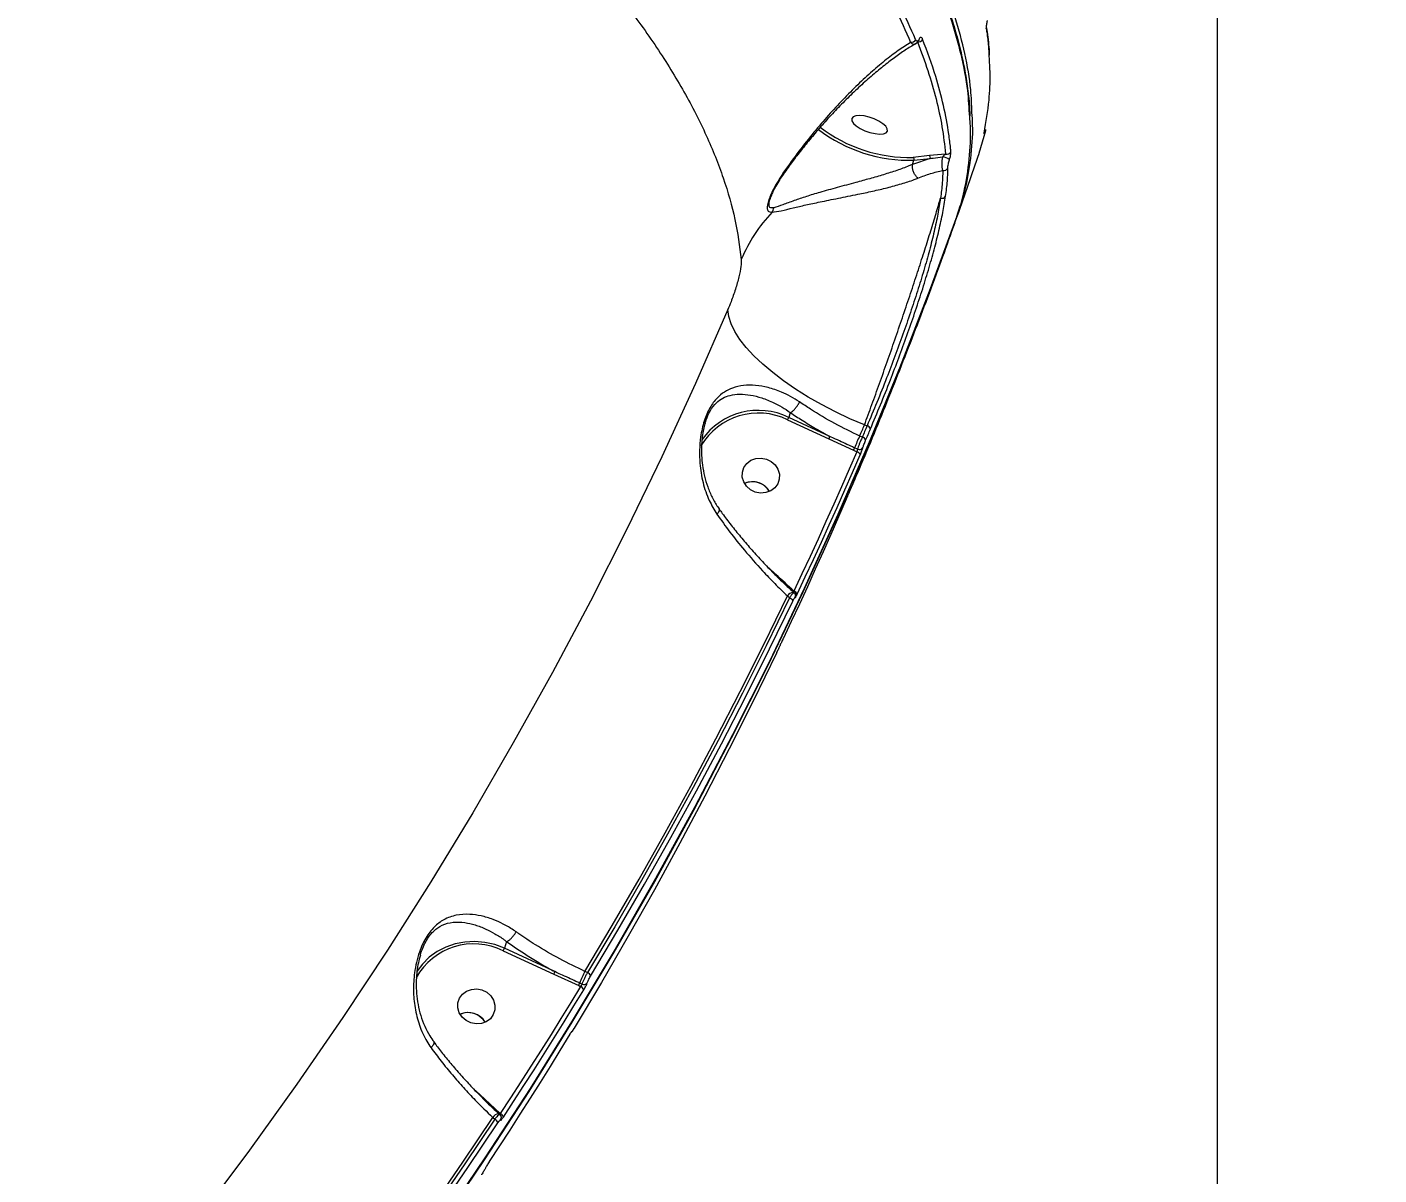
# Model space of a CAD drawing. Header units: millimetres. Extents: x -4335 to 4318, y -3792 to 3101.
# Drawn here: x 2427.1 to 2750.4, y -78.5 to 196.3 of the extents above; entities that cross this region are included whole.
import ezdxf

# ---------------------------------------------------------------- set-up
doc = ezdxf.new("R2010")
doc.units = ezdxf.units.MM
for name, color, linetype in [('DIKOM_ЗОНА', 80, 'Continuous'), ('DIKOM_ОБЪЕКТ', 7, 'Continuous'), ('DIKOM_РАЗМЕР_ОБЪЕКТА', 7, 'Continuous')]:
    doc.layers.add(name, color=color, linetype=linetype)
doc.styles.add('style1', font='arial.ttf', dxfattribs={"width": 0.8})
doc.dimstyles.new('1-50', dxfattribs={"dimtxt": 300, "dimasz": 200, "dimexe": 100, "dimexo": 0, "dimgap": 100, "dimtad": 1, "dimtxsty": 'style1', "dimcen": 200, "dimclrd": 7, "dimclre": 7, "dimclrt": 7, "dimadec": 1, "dimazin": 2, "dimtfac": 1, "dimtmove": 0, "dimatfit": 2, "dimfxl": 0, "dimlwd": 25, "dimlwe": 18, "dimarcsym": 0})

# ---------------------------------------------------------------- blocks, each defined once
blk = doc.blocks.new('*D2')
at = {"layer": 'Defpoints', "color": 0, "transparency": 16777216}
for p in [(2711.72, 601.17), (-2007.01, 181.47), (-2007.01, -2298.93)]:
    blk.add_point(p, dxfattribs=at)
at = {"layer": 'DIKOM_РАЗМЕР_ОБЪЕКТА', "color": 7, "lineweight": 18, "transparency": 16777216}
for p, q in [((2711.72, 601.17), (2711.72, -2398.93)), ((-2007.01, 181.47), (-2007.01, -2398.93))]:
    blk.add_line(p, q, dxfattribs=at)
at = {"layer": 'DIKOM_РАЗМЕР_ОБЪЕКТА', "color": 7, "lineweight": 25, "transparency": 16777216}
blk.add_line((2511.72, -2298.93), (-1807.01, -2298.93), dxfattribs=at)
at = {"layer": 'DIKOM_РАЗМЕР_ОБЪЕКТА', "color": 7, "transparency": 16777216}
for points in [[(-1807.01, -2265.6), (-1807.01, -2332.27), (-2007.01, -2298.93)], [(2511.72, -2265.6), (2511.72, -2332.27), (2711.72, -2298.93)]]:
    blk.add_solid(points, dxfattribs=at)
at = {"layer": 'DIKOM_РАЗМЕР_ОБЪЕКТА', "color": 7, "transparency": 16777216, "insert": (-22.56, -2045.76), "char_height": 300, "attachment_point": 5, "style": 'style1'}
blk.add_mtext('4750', dxfattribs=at)

msp = doc.modelspace()

# ---------------------------------------------------------------- linework, layer by layer
at = {"layer": 'DIKOM_ЗОНА', "color": 3, "lineweight": 15}
msp.add_lwpolyline([(1629.814, 3100.338, -0.4205658), (4317.777, 469.92), (4317.777, -16.224, -0.4142136), (1317.777, -3016.224), (-2004.986, -3016.224, -0.4142136), (-3504.986, -1516.224), (-3504.986, 1600.338, -0.4142136), (-2004.986, 3100.338), (1629.814, 3100.338)], format="xyb", dxfattribs=at)
at = {"layer": 'DIKOM_ОБЪЕКТ', "color": 7, "linetype": 'Continuous', "lineweight": 15}
for p, q in [((2656.283, 171.431), (2654.67, 166.028)), ((2642.901, 165.473), (2639.013, 165.057)), ((2646.772, 165.867), (2642.901, 165.473)), ((2638.827, 163.362), (2638.826, 163.359)), ((2643.075, 164.794), (2638.827, 163.362)), ((2638.827, 163.362), (2639.187, 164.378)), ((2639.187, 164.378), (2643.075, 164.794)), ((2649.534, 151.093), (2648.9, 149.38)), ((2609.617, 104.009), (2609.247, 102.839)), ((2608.986, 102.241), (2618.816, 97.689)), ((2619.078, 98.287), (2609.247, 102.839)), ((2627.356, 101.025), (2627.98, 100.807)), ((2618.816, 97.689), (2624.73, 94.993)), ((2626.821, 98.088), (2626.222, 98.365)), ((2624.73, 94.993), (2625.537, 94.619)), ((2625.684, 95.229), (2624.979, 95.555)), ((2605.657, 65.734), (2604.043, 67.213)), ((2608.919, 60.111), (2609.427, 59.645)), ((2610.319, 61.039), (2610.502, 60.871)), ((2541.737, -22.58), (2541.228, -24.192)), ((2521.147, -25.843), (2521.212, -25.605)), ((2540.967, -24.79), (2553.079, -30.399)), ((2553.34, -29.8), (2541.228, -24.192)), ((2553.079, -30.399), (2559.006, -33.1)), ((2561.098, -30.006), (2560.498, -29.728)), ((2559.006, -33.1), (2559.468, -33.315)), ((2559.788, -32.786), (2559.254, -32.538)), ((2535.354, -59.205), (2533.842, -57.819)), ((2540.153, -63.655), (2535.354, -59.205)), ((2538.438, -64.664), (2538.927, -65.113)), ((2539.838, -63.736), (2539.827, -63.728)), ((2539.838, -63.736), (2540.141, -64.014)), ((2540.252, -63.745), (2540.153, -63.655))]:
    msp.add_line(p, q, dxfattribs=at)
at = {"layer": 'DIKOM_ОБЪЕКТ', "color": 7, "linetype": 'Continuous', "lineweight": 15, "flags": 128}
for points in [[(2632.835, 171.372), (2632.809, 171.896), (2632.441, 172.497), (2631.761, 173.128), (2630.824, 173.736), (2629.705, 174.273), (2628.496, 174.695), (2627.294, 174.967), (2626.197, 175.069), (2625.293, 174.991), (2624.656, 174.739), (2624.337, 174.335), (2624.363, 173.811), (2624.731, 173.209), (2625.41, 172.579), (2626.348, 171.97), (2627.466, 171.434), (2628.676, 171.012), (2629.878, 170.739), (2630.975, 170.638), (2631.879, 170.716), (2632.516, 170.967), (2632.835, 171.372)], [(2649.766, 151.827), (2643.08, 133.569), (2636.051, 115.438), (2628.679, 97.438), (2620.969, 79.576), (2612.921, 61.857), (2604.539, 44.286), (2595.825, 26.868), (2586.781, 9.609), (2577.411, -7.486), (2567.716, -24.412), (2557.701, -41.164), (2547.368, -57.737), (2536.72, -74.125), (2525.761, -90.323), (2514.493, -106.328), (2502.921, -122.134), (2491.047, -137.735), (2478.875, -153.128), (2466.41, -168.308), (2453.654, -183.27), (2440.612, -198.01), (2427.287, -212.523), (2413.684, -226.805)], [(2427.055, -213.257), (2440.38, -198.744), (2453.422, -184.004), (2466.178, -169.042), (2478.643, -153.862), (2490.815, -138.469), (2502.689, -122.867), (2514.261, -107.062), (2525.529, -91.057), (2536.488, -74.858), (2547.136, -58.47), (2557.469, -41.898), (2567.485, -25.146), (2577.179, -8.22), (2586.549, 8.875), (2595.593, 26.134), (2604.307, 43.552), (2612.69, 61.123), (2620.737, 78.842), (2628.448, 96.704), (2635.819, 114.704), (2642.848, 132.835), (2649.534, 151.093)], [(2649.534, 151.093), (2649.539, 151.171), (2649.537, 151.183)], [(2649.585, 151.318), (2649.583, 151.305), (2649.542, 151.117)], [(2594.685, 128.622), (2586.979, 110.956), (2578.931, 93.436), (2570.544, 76.068), (2561.82, 58.858), (2552.762, 41.81), (2543.373, 24.931), (2533.656, 8.225), (2523.614, -8.301), (2513.25, -24.644), (2502.567, -40.797), (2491.569, -56.755), (2480.26, -72.514), (2468.643, -88.068), (2456.721, -103.412), (2444.499, -118.542), (2431.981, -133.452), (2419.169, -148.138)], [(2627.356, 101.025), (2623.847, 102.533), (2620.412, 104.161), (2617.083, 105.893), (2613.889, 107.715), (2610.86, 109.61), (2608.024, 111.559), (2605.407, 113.546), (2603.031, 115.553), (2600.92, 117.56), (2599.092, 119.55), (2597.563, 121.505), (2596.349, 123.407), (2595.459, 125.238), (2594.903, 126.981), (2594.685, 128.622)], [(2626.222, 98.365), (2626.365, 98.698), (2626.507, 99.03), (2626.649, 99.362), (2626.79, 99.695), (2626.932, 100.027), (2627.074, 100.36), (2627.215, 100.692), (2627.356, 101.025)], [(2627.98, 100.807), (2627.836, 100.467), (2627.691, 100.127), (2627.546, 99.787), (2627.402, 99.447), (2627.257, 99.107), (2627.112, 98.768), (2626.966, 98.428), (2626.821, 98.088)], [(2627.633, 97.357), (2627.779, 97.697), (2627.924, 98.037), (2628.07, 98.377), (2628.215, 98.717), (2628.36, 99.058), (2628.505, 99.398), (2628.649, 99.738), (2628.794, 100.078)], [(2625.537, 94.619), (2623.717, 90.425), (2621.879, 86.238), (2620.021, 82.059), (2618.145, 77.887), (2616.251, 73.724), (2614.338, 69.569), (2612.406, 65.422), (2610.456, 61.284)], [(2611.255, 60.521), (2613.207, 64.663), (2615.14, 68.813), (2617.054, 72.972), (2618.951, 77.138), (2620.828, 81.313), (2622.687, 85.496), (2624.527, 89.686), (2626.348, 93.884)], [(2605.04, 92.288), (2605.988, 91.454), (2606.66, 90.414), (2607, 89.252), (2606.98, 88.062), (2606.604, 86.941), (2605.899, 85.98), (2604.925, 85.255), (2603.76, 84.827), (2602.498, 84.73), (2601.242, 84.971), (2600.093, 85.531), (2599.144, 86.365), (2598.473, 87.406), (2598.133, 88.568), (2598.152, 89.757), (2598.529, 90.878), (2599.233, 91.84), (2600.207, 92.564), (2601.372, 92.992), (2602.634, 93.09), (2603.891, 92.848), (2605.04, 92.288)], [(2604.666, 85.127), (2604.197, 85.78), (2603.248, 86.614)], [(2622.988, 83.243), (2621.167, 79.045), (2619.327, 74.854), (2617.468, 70.672), (2615.59, 66.497), (2613.694, 62.33), (2611.78, 58.172), (2609.846, 54.021), (2607.895, 49.879)], [(2560.498, -29.728), (2567.038, -18.751), (2573.441, -7.698), (2579.705, 3.428), (2585.829, 14.626), (2591.814, 25.895), (2597.657, 37.233), (2603.359, 48.639), (2608.919, 60.111)], [(2609.427, 59.645), (2603.877, 48.198), (2598.185, 36.816), (2592.351, 25.502), (2586.378, 14.257), (2580.265, 3.082), (2574.014, -8.021), (2567.624, -19.051), (2561.098, -30.006)], [(2561.856, -30.843), (2568.388, -19.879), (2574.783, -8.84), (2581.039, 2.273), (2587.157, 13.457), (2593.136, 24.711), (2598.973, 36.035), (2604.67, 47.426), (2610.225, 58.883)], [(2606.285, 46.407), (2600.731, 34.95), (2595.034, 23.559), (2589.196, 12.235), (2583.218, 0.981), (2577.1, -10.204), (2570.843, -21.316), (2564.449, -32.355), (2557.917, -43.319)], [(2541.228, -24.192), (2538.954, -23.336), (2536.586, -22.797), (2534.175, -22.586), (2531.773, -22.709), (2529.433, -23.161), (2527.205, -23.935), (2525.137, -25.012), (2523.275, -26.369), (2521.659, -27.977), (2520.323, -29.801), (2520.269, -29.889)], [(2537.021, -34.743), (2537.969, -35.577), (2538.641, -36.617), (2538.98, -37.779), (2538.961, -38.969), (2538.584, -40.09), (2537.88, -41.051), (2536.906, -41.776), (2535.741, -42.204), (2534.479, -42.301), (2533.223, -42.06), (2532.073, -41.499), (2531.125, -40.665), (2530.453, -39.625), (2530.113, -38.463), (2530.133, -37.274), (2530.51, -36.153), (2531.214, -35.191), (2532.188, -34.467), (2533.353, -34.039), (2534.615, -33.941), (2535.871, -34.183), (2537.021, -34.743)], [(2559.468, -33.315), (2557.125, -37.152), (2554.765, -40.981), (2552.388, -44.799), (2549.994, -48.608), (2547.583, -52.407), (2545.156, -56.196), (2542.712, -59.976), (2540.252, -63.745)], [(2540.993, -64.612), (2543.455, -60.839), (2545.901, -57.056), (2548.33, -53.264), (2550.743, -49.462), (2553.139, -45.65), (2555.518, -41.828), (2557.88, -37.997), (2560.225, -34.156)], [(2536.647, -41.904), (2536.178, -41.251), (2535.229, -40.417)], [(2556.865, -44.797), (2554.52, -48.638), (2552.157, -52.469), (2549.778, -56.291), (2547.383, -60.103), (2544.97, -63.905), (2542.541, -67.698), (2540.095, -71.48), (2537.632, -75.253)], [(2557.192, -44.298), (2557.287, -44.205), (2557.393, -44.059)], [(2477.565, -147.803), (2485.63, -137.721), (2493.567, -127.547), (2501.374, -117.284), (2509.052, -106.932), (2516.598, -96.492), (2524.011, -85.967), (2531.291, -75.357), (2538.438, -64.664)], [(2538.927, -65.113), (2531.794, -75.784), (2524.528, -86.372), (2517.129, -96.876), (2509.598, -107.295), (2501.936, -117.626), (2494.144, -127.869), (2486.224, -138.023), (2478.176, -148.086)], [(2478.866, -149.02), (2486.921, -138.949), (2494.847, -128.787), (2502.645, -118.535), (2510.313, -108.195), (2517.851, -97.768), (2525.256, -87.256), (2532.529, -76.659), (2539.668, -65.979)]]:
    msp.add_lwpolyline(points, dxfattribs=at)
at = {"layer": 'DIKOM_ОБЪЕКТ', "color": 7, "linetype": 'Continuous', "lineweight": 15}
for centre, radius, start, end in [((2655.697, 196.13), 0.835, 341.04848, 8.755), ((2638.562, 193.677), 1.098, 260.64969, 337.85623), ((2640.237, 193.779), 1.094, 258.07773, 337.90593), ((2640.068, 193.241), 0.341, 337.48382, 12.13665), ((2638.195, 200.341), 35.976, 232.60998, 271.5798), ((2638.012, 199.777), 34.735, 232.21787, 271.65162), ((2638.603, 164.59), 0.621, 340.04667, 48.64737), ((2642.49, 165.006), 0.621, 340.04669, 48.64749), ((2645.831, 162.199), 2.965, 51.31265, 85.74726), ((2647.069, 166.861), 1.037, 253.31835, 337.36863), ((2646.363, 162.936), 1.033, 254.46637, 335.47859), ((2645.901, 156.276), 1.014, 250.28466, 328.29771), ((2603.101, 153.32), 2.583, 327.05234, 353.09224), ((2631.796, 126.536), 36.712, 136.26679, 157.41615), ((2648.822, 152.156), 1, 340.42764, 342.83152), ((2601.959, 88.042), 15.843, 63.66634, 149.86057), ((2602.003, 88.05), 16.469, 63.90174, 145.17292), ((2603.618, 104.939), 6.008, 333.3136, 339.54222), ((2627.755, 99.737), 1.093, 18.1864, 78.1109), ((2613.402, 100.409), 6.059, 333.31986, 339.49655), ((2657.499, 82.844), 34.917, 153.60678, 158.65104), ((2626.592, 97.016), 1.096, 18.11941, 77.93659), ((2618.504, 98.084), 6.95, 333.59891, 338.66682), ((2625.309, 93.553), 1.091, 17.69431, 77.93969), ((2626.135, 96.106), 0.987, 242.80446, 330.44729), ((2600.6, 82.684), 4.743, 31.00138, 113.95076), ((2600.594, 82.666), 4.757, 56.091, 113.79464), ((2611.065, 58.41), 2.739, 105.93813, 141.6111), ((2609.142, 58.548), 1.133, 17.15939, 75.45144), ((2610.156, 61.417), 0.538, 299.19303, 307.05664), ((2610.18, 60.195), 1.124, 16.88455, 75.76749), ((2610.067, 60.159), 0.926, 347.57304, 63.47312), ((2609.883, 60.093), 0.945, 335.41409, 356.79117), ((2533.941, -38.965), 15.821, 63.63366, 150.98421), ((2535.555, -22.071), 6.057, 333.31865, 339.49777), ((2547.628, -27.664), 6.098, 333.35911, 339.49566), ((2591.657, -45.2), 34.788, 153.59333, 158.65635), ((2560.67, -31.156), 1.227, 14.7918, 69.56637), ((2552.778, -30.009), 6.952, 333.60013, 338.66672), ((2559.041, -34.459), 1.222, 14.39746, 69.54757), ((2560.246, -31.895), 1.001, 242.79571, 322.8053), ((2532.581, -44.346), 4.743, 30.99364, 113.95719), ((2532.575, -44.365), 4.757, 56.08943, 113.79621), ((2540.624, -66.41), 2.798, 106.54422, 141.3877), ((2539.387, -62.919), 1.063, 301.2126, 316.15525), ((2539.77, -64.908), 1.258, 13.61157, 67.46362), ((2538.435, -66.284), 1.27, 13.88031, 67.16357), ((2539.533, -64.797), 0.943, 327.93575, 0.73726)]:
    msp.add_arc(centre, radius, start, end, dxfattribs=at)
for points, knots in [([(2097.76, 491.96), (2101.789, 491.465), (2112.643, 490.133), (2130.7, 487.452), (2151.959, 483.774), (2173.745, 479.452), (2195.993, 474.484), (2218.637, 468.87), (2241.179, 462.733), (2263.543, 456.108), (2285.661, 449.037), (2307.892, 441.405), (2330.163, 433.215), (2352.396, 424.483), (2374.1, 415.399), (2395.215, 406.005), (2415.691, 396.345), (2435.864, 386.262), (2455.647, 375.774), (2474.961, 364.907), (2493.381, 353.9), (2510.865, 342.797), (2527.392, 331.637), (2543.231, 320.239), (2558.296, 308.635), (2572.514, 296.858), (2585.573, 285.17), (2597.455, 273.608), (2608.169, 262.207), (2617.888, 250.78), (2626.537, 239.368), (2634.056, 228.01), (2640.018, 217.426), (2644.608, 207.613), (2648.034, 198.547), (2650.519, 189.671), (2652.05, 181.706), (2652.321, 176.819), (2652.436, 174.729)], [0, 0, 0, 0, 0.0167774, 0.0451999, 0.0736439, 0.1020662, 0.1313142, 0.1605858, 0.1898337, 0.2182561, 0.2467001, 0.2751225, 0.3043703, 0.333642, 0.3628899, 0.3913121, 0.4197563, 0.4481785, 0.4774264, 0.5066982, 0.5359458, 0.5643683, 0.5928125, 0.6212346, 0.6504826, 0.6797542, 0.709002, 0.7374242, 0.7658684, 0.7942906, 0.8235384, 0.8528101, 0.8820579, 0.9067953, 0.9315616, 0.9563279, 0.9813288, 1, 1, 1, 1]), ([(2098.259, 492.455), (2099.672, 492.292), (2104.476, 491.738), (2112.792, 490.633), (2123.175, 489.148), (2133.631, 487.509), (2144.13, 485.732), (2154.675, 483.812), (2165.269, 481.752), (2175.916, 479.55), (2186.62, 477.206), (2197.383, 474.719), (2208.208, 472.088), (2219.099, 469.314), (2230.059, 466.393), (2241.078, 463.329), (2252.12, 460.133), (2263.139, 456.816), (2274.105, 453.387), (2285.014, 449.849), (2295.869, 446.2), (2306.676, 442.439), (2317.437, 438.566), (2328.157, 434.579), (2338.836, 430.476), (2349.479, 426.258), (2360.089, 421.922), (2370.664, 417.469), (2381.176, 412.911), (2391.58, 408.265), (2401.841, 403.549), (2411.947, 398.767), (2421.902, 393.919), (2431.712, 389.001), (2441.381, 384.012), (2450.91, 378.952), (2460.302, 373.818), (2469.561, 368.61), (2478.688, 363.325), (2487.685, 357.962), (2496.534, 352.532), (2505.203, 347.055), (2513.653, 341.553), (2521.872, 336.036), (2529.86, 330.503), (2537.624, 324.951), (2545.165, 319.379), (2552.485, 313.784), (2559.588, 308.167), (2566.475, 302.524), (2573.146, 296.854), (2579.606, 291.155), (2585.844, 285.434), (2591.841, 279.711), (2597.569, 274.008), (2603.016, 268.339), (2608.179, 262.706), (2613.062, 257.107), (2617.668, 251.54), (2621.997, 246.002), (2626.051, 240.492), (2629.831, 235.009), (2633.337, 229.552), (2636.57, 224.117), (2639.528, 218.709), (2642.204, 213.342), (2644.583, 208.037), (2646.657, 202.812), (2648.425, 197.672), (2649.888, 192.616), (2651.051, 187.64), (2651.899, 182.748), (2652.417, 178.539), (2652.527, 175.996), (2652.569, 175.026)], [0, 0, 0, 0, 0.0059275, 0.0201443, 0.0343646, 0.0485132, 0.0625965, 0.0766305, 0.0906312, 0.1046148, 0.1185969, 0.1325907, 0.1466101, 0.1606706, 0.1747885, 0.1889797, 0.2032019, 0.2173711, 0.2314701, 0.2455152, 0.2595225, 0.2735077, 0.2874871, 0.3014752, 0.3154839, 0.3295295, 0.3436277, 0.3577947, 0.3720187, 0.3862177, 0.4003368, 0.4143973, 0.4284155, 0.4424071, 0.456388, 0.4703747, 0.4843776, 0.4984127, 0.5124958, 0.5266428, 0.5408619, 0.5550791, 0.5692234, 0.5833046, 0.5973387, 0.611342, 0.6253304, 0.6393198, 0.6533225, 0.667353, 0.6814268, 0.6955606, 0.7097696, 0.723997, 0.738174, 0.7522836, 0.7663417, 0.7803644, 0.7943677, 0.8083671, 0.8223767, 0.8364088, 0.850479, 0.864603, 0.8787961, 0.8930343, 0.9072424, 0.9213724, 0.9354405, 0.9494616, 0.9634497, 0.9774196, 0.9913856, 1, 1, 1, 1]), ([(2145.511, 415.358), (2151.352, 414.257), (2163.042, 412.053), (2180.799, 408.209), (2198.663, 403.987), (2216.848, 399.293), (2235.318, 394.126), (2254.033, 388.478), (2272.69, 382.438), (2291.857, 375.809), (2311.483, 368.548), (2331.504, 360.63), (2351.244, 352.315), (2370.611, 343.64), (2389.514, 334.648), (2407.868, 325.375), (2425.634, 315.831), (2442.796, 306.04), (2459.326, 296.024), (2475.146, 285.832), (2490.182, 275.51), (2504.367, 265.099), (2517.663, 254.616), (2530.067, 244.08), (2541.56, 233.516), (2552.089, 222.974), (2561.604, 212.504), (2570.219, 201.945), (2577.838, 191.333), (2584.389, 180.703), (2589.723, 170.272), (2593.773, 160.087), (2596.65, 150.152), (2597.483, 143.806), (2597.899, 140.634)], [0, 0, 0, 0, 0.0277664, 0.0555663, 0.0833659, 0.1111323, 0.1400373, 0.1689801, 0.1979226, 0.2268277, 0.2586375, 0.2905481, 0.32251, 0.3544717, 0.3863818, 0.4181913, 0.4498952, 0.4816999, 0.5135555, 0.5454109, 0.5772151, 0.6089189, 0.6405475, 0.6722757, 0.7040551, 0.7358343, 0.7675625, 0.7991908, 0.8325938, 0.8660265, 0.8994295, 0.932943, 0.9664864, 1, 1, 1, 1]), ([(2639.579, 193.263), (2638.393, 195.951), (2636.02, 201.327), (2631.556, 209.585), (2626.487, 217.965), (2622.513, 223.653), (2620.526, 226.498)], [0, 0, 0, 0, 0.2490964, 0.4981943, 0.7490973, 1, 1, 1, 1]), ([(2619.375, 225.751), (2621.343, 222.934), (2625.281, 217.3), (2630.333, 208.958), (2634.805, 200.697), (2637.19, 195.295), (2638.383, 192.593)], [0, 0, 0, 0, 0.2490973, 0.4981939, 0.749097, 1, 1, 1, 1]), ([(2653.063, 175.831), (2652.997, 177.621), (2652.829, 182.193), (2651.499, 189.776), (2649.208, 198.522), (2646.385, 206.481), (2644.102, 211.59), (2643.173, 213.67)], [0, 0, 0, 0, 0.1507802, 0.3852043, 0.6136894, 0.8426925, 1, 1, 1, 1]), ([(2656.745, 197.829), (2656.733, 197.79), (2656.682, 197.614), (2656.596, 197.254), (2656.508, 196.743), (2656.459, 196.224), (2656.477, 195.984), (2656.487, 195.858)], [0, 0, 0, 0, 0.0490893, 0.2179336, 0.426669, 0.7022422, 1, 1, 1, 1]), ([(2656.487, 195.858), (2656.526, 195.578), (2656.725, 194.177), (2657.01, 191.944), (2657.08, 190.041), (2657.11, 189.226)], [0, 0, 0, 0, 0.125002, 0.6250429, 1, 1, 1, 1]), ([(2656.518, 196.087), (2656.573, 195.754), (2656.899, 193.779), (2657.125, 191.594), (2657.192, 189.772), (2657.2, 189.535)], [0, 0, 0, 0, 0.1500922, 0.8894679, 1, 1, 1, 1]), ([(2638.383, 192.593), (2637.401, 191.955), (2635.387, 190.647), (2632.189, 188.193), (2628.821, 185.338), (2625.332, 182.09), (2621.819, 178.53), (2618.319, 174.704), (2614.81, 170.562), (2611.217, 166.022), (2608.789, 162.567), (2607.576, 160.84)], [0, 0, 0, 0, 0.1079589, 0.2212656, 0.3345738, 0.4497849, 0.5649873, 0.6720713, 0.7791299, 0.8896218, 1, 1, 1, 1]), ([(2639.674, 192.282), (2639.239, 192.032), (2638.003, 191.325), (2635.833, 189.866), (2633.171, 187.921), (2630.366, 185.673), (2627.452, 183.159), (2624.489, 180.406), (2621.543, 177.47), (2618.666, 174.411), (2615.951, 171.335), (2613.456, 168.354), (2611.212, 165.514), (2609.397, 163.107), (2608.332, 161.583), (2607.946, 161.03)], [0, 0, 0, 0, 0.0477933, 0.1356718, 0.2254722, 0.317196, 0.410812, 0.5048692, 0.5952446, 0.682332, 0.76604, 0.8388276, 0.9046223, 0.9653871, 1, 1, 1, 1]), ([(2638.383, 192.593), (2638.43, 192.545), (2638.675, 192.287), (2639.119, 192.055), (2639.518, 192.21), (2639.678, 192.273)], [0, 0, 0, 0, 0.1231124, 0.6489501, 1, 1, 1, 1]), ([(2640.401, 193.313), (2640.351, 193.221), (2640.253, 193.037), (2640.073, 192.882), (2639.846, 192.861), (2639.68, 193.04), (2639.595, 193.227), (2639.579, 193.263)], [0, 0, 0, 0, 0.1456286, 0.2899492, 0.5321184, 0.9097852, 1, 1, 1, 1]), ([(2640.373, 193.116), (2640.294, 192.951), (2640.125, 192.599), (2639.831, 192.386), (2639.674, 192.272)], [0, 0, 0, 0, 0.4673611, 1, 1, 1, 1]), ([(2640.011, 192.709), (2640.881, 190.404), (2642.622, 185.794), (2644.547, 179.025), (2646.01, 172.358), (2646.518, 168.031), (2646.772, 165.867)], [0, 0, 0, 0, 0.2493152, 0.4986277, 0.7493137, 1, 1, 1, 1]), ([(2640.414, 193.169), (2640.412, 193.167), (2640.409, 193.164), (2640.389, 193.122), (2640.379, 193.103)], [0, 0, 0, 0, 0.5383459, 1, 1, 1, 1]), ([(2641.25, 193.368), (2641.233, 193.407), (2641.148, 193.604), (2640.976, 193.787), (2640.74, 193.759), (2640.552, 193.596), (2640.451, 193.408), (2640.401, 193.313)], [0, 0, 0, 0, 0.0950718, 0.4719483, 0.7157718, 0.8572342, 1, 1, 1, 1]), ([(2648.027, 166.462), (2648, 166.738), (2647.865, 168.122), (2647.408, 171.75), (2646.339, 177.432), (2644.365, 184.986), (2642.365, 190.369), (2641.25, 193.368)], [0, 0, 0, 0, 0.0321658, 0.1608342, 0.4183952, 0.6759562, 1, 1, 1, 1]), ([(2657.11, 189.226), (2657.198, 187.854), (2657.425, 184.287), (2657.154, 178.156), (2656.365, 173.539), (2655.924, 170.967)], [0, 0, 0, 0, 0.2168868, 0.5636846, 1, 1, 1, 1]), ([(2649.429, 150.932), (2650.121, 152.958), (2651.653, 157.438), (2652.854, 164.77), (2653.392, 171.045), (2653.132, 174.829), (2653.063, 175.831)], [0, 0, 0, 0, 0.259088, 0.5730099, 0.8869311, 1, 1, 1, 1]), ([(2652.436, 174.729), (2652.498, 174.015), (2652.794, 170.55), (2652.401, 164.596), (2651.422, 157.679), (2650.245, 153.52), (2649.766, 151.827)], [0, 0, 0, 0, 0.0880399, 0.4269645, 0.7666572, 1, 1, 1, 1]), ([(2656.115, 171.202), (2656.15, 171.298), (2656.218, 171.49), (2656.295, 171.673), (2656.344, 171.744), (2656.326, 171.615), (2656.29, 171.461), (2656.283, 171.431)], [0, 0, 0, 0, 0.1455828, 0.289938, 0.5320918, 0.9097955, 1, 1, 1, 1]), ([(2655.924, 170.967), (2655.918, 170.934), (2655.885, 170.77), (2655.872, 170.637), (2655.928, 170.715), (2656.009, 170.906), (2656.079, 171.103), (2656.115, 171.202)], [0, 0, 0, 0, 0.0951015, 0.4719656, 0.7157531, 0.8572106, 1, 1, 1, 1]), ([(2655.959, 171.09), (2655.951, 171.058), (2655.929, 170.963), (2655.93, 170.956), (2655.93, 170.951)], [0, 0, 0, 0, 0.3343358, 1, 1, 1, 1]), ([(2643.075, 164.794), (2643.307, 164.825), (2644.299, 164.956), (2645.291, 165.07), (2646.051, 165.157)], [0, 0, 0, 0, 0.2343287, 1, 1, 1, 1]), ([(2646.051, 165.157), (2645.989, 164.894), (2645.864, 164.362), (2645.803, 163.464), (2645.858, 162.581), (2646.011, 162.154), (2646.087, 161.941)], [0, 0, 0, 0, 0.2146941, 0.434809, 0.7188116, 1, 1, 1, 1]), ([(2646.772, 165.867), (2646.697, 165.819), (2646.557, 165.729), (2646.353, 165.548), (2646.201, 165.382), (2646.115, 165.264), (2646.074, 165.2), (2646.058, 165.17), (2646.051, 165.157)], [0, 0, 0, 0, 0.3482841, 0.6491946, 0.8445216, 0.9342243, 0.9696611, 1, 1, 1, 1]), ([(2647.684, 164.514), (2647.697, 164.553), (2647.754, 164.727), (2647.853, 165.084), (2647.963, 165.588), (2648.036, 166.101), (2648.03, 166.338), (2648.027, 166.462)], [0, 0, 0, 0, 0.0490701, 0.217917, 0.4266677, 0.702249, 1, 1, 1, 1]), ([(2654.721, 166.012), (2654.713, 165.988), (2653.085, 161.031), (2651.327, 156.111), (2649.577, 151.214)], [0, 0, 0, 0, 0.0046835, 1, 1, 1, 1]), ([(2638.826, 163.359), (2638.826, 163.359), (2638.545, 163.254), (2637.39, 162.726), (2635.115, 161.926), (2631.937, 160.906), (2628.617, 159.955), (2624.862, 158.934), (2620.799, 157.844), (2616.828, 156.739), (2613.398, 155.687), (2610.411, 154.701), (2607.7, 153.652), (2606.343, 153.223), (2605.666, 153.009)], [0, 0, 0, 0, 0.000015, 0.02651, 0.1091053, 0.191779, 0.2751702, 0.3586316, 0.4732192, 0.5879392, 0.6862713, 0.7846244, 0.8924859, 1, 1, 1, 1]), ([(2640.157, 160.101), (2640.128, 160.123), (2640.013, 160.213), (2639.724, 160.488), (2639.327, 161.026), (2638.978, 161.802), (2638.782, 162.626), (2638.811, 163.115), (2638.826, 163.359)], [0, 0, 0, 0, 0.0342937, 0.1364796, 0.3523665, 0.5682461, 0.7841301, 1, 1, 1, 1]), ([(2640.157, 160.101), (2641.158, 160.485), (2643.17, 161.258), (2645.112, 161.713), (2646.087, 161.941)], [0, 0, 0, 0, 0.497871, 1, 1, 1, 1]), ([(2646.087, 161.941), (2646.073, 160.972), (2646.047, 159.021), (2645.722, 156.561), (2645.559, 155.322)], [0, 0, 0, 0, 0.4964758, 1, 1, 1, 1]), ([(2646.763, 155.743), (2646.928, 156.992), (2647.26, 159.507), (2647.288, 161.503), (2647.303, 162.507)], [0, 0, 0, 0, 0.4964898, 1, 1, 1, 1]), ([(2647.303, 162.507), (2647.307, 162.644), (2647.316, 162.916), (2647.406, 163.46), (2647.531, 164.015), (2647.635, 164.352), (2647.684, 164.514)], [0, 0, 0, 0, 0.297462, 0.5890225, 0.8028381, 1, 1, 1, 1]), ([(2607.576, 160.84), (2606.772, 159.558), (2605.667, 157.798), (2604.71, 155.621), (2604.223, 154.217), (2604.008, 152.951), (2604.272, 152.01), (2604.904, 151.95), (2605.269, 151.915)], [0, 0, 0, 0, 0.3030767, 0.4164303, 0.5295215, 0.6687611, 0.8085502, 1, 1, 1, 1]), ([(2607.954, 161.01), (2607.664, 160.6), (2606.997, 159.656), (2606.162, 158.238), (2605.475, 156.899), (2605.073, 155.976), (2604.949, 155.576), (2604.916, 155.47)], [0, 0, 0, 0, 0.2127036, 0.4894983, 0.7239291, 0.9269961, 1, 1, 1, 1]), ([(2605.269, 151.915), (2605.955, 152.021), (2607.329, 152.232), (2610.145, 152.967), (2613.272, 153.668), (2616.871, 154.437), (2621.054, 155.268), (2625.348, 156.126), (2629.315, 156.97), (2632.844, 157.798), (2636.218, 158.716), (2638.633, 159.503), (2639.856, 159.983), (2640.157, 160.101)], [0, 0, 0, 0, 0.1071427, 0.2145803, 0.3113484, 0.4080942, 0.5217519, 0.6352977, 0.7192659, 0.8031787, 0.8878225, 0.9724054, 1, 1, 1, 1]), ([(2607.576, 160.84), (2607.597, 160.843), (2607.75, 160.867), (2607.912, 160.909), (2607.934, 161.025), (2607.936, 161.036)], [0, 0, 0, 0, 0.1290511, 0.9188328, 1, 1, 1, 1]), ([(2605.666, 153.009), (2605.311, 152.957), (2604.705, 152.868), (2604.458, 153.664), (2604.625, 154.648), (2604.886, 155.344), (2604.959, 155.539)], [0, 0, 0, 0, 0.3715222, 0.6336222, 0.8973333, 1, 1, 1, 1]), ([(2627.356, 101.025), (2627.948, 102.638), (2629.13, 105.864), (2630.956, 110.95), (2632.796, 116.156), (2634.632, 121.43), (2636.437, 126.701), (2638.187, 131.902), (2639.86, 136.968), (2641.435, 141.831), (2642.885, 146.419), (2644.193, 150.675), (2645.054, 153.57), (2645.477, 155.04), (2645.559, 155.322)], [0, 0, 0, 0, 0.0874429, 0.1748853, 0.2633128, 0.3520187, 0.4404459, 0.5297498, 0.6193385, 0.7086416, 0.7985515, 0.888751, 0.97866, 1, 1, 1, 1]), ([(2645.559, 155.322), (2645.36, 154.075), (2644.962, 151.578), (2644.047, 147.356), (2642.924, 142.848), (2641.578, 138.058), (2640.051, 133.067), (2638.368, 127.932), (2636.555, 122.715), (2634.645, 117.481), (2632.562, 112.017), (2630.326, 106.385), (2628.762, 102.666), (2627.98, 100.807)], [0, 0, 0, 0, 0.0883717, 0.1770239, 0.2653913, 0.3537663, 0.4424256, 0.5308003, 0.6189463, 0.7073719, 0.7955197, 0.8977586, 1, 1, 1, 1]), ([(2628.794, 100.078), (2629.59, 101.977), (2631.181, 105.775), (2633.46, 111.527), (2635.584, 117.108), (2637.532, 122.453), (2639.384, 127.78), (2641.104, 133.024), (2642.666, 138.121), (2644.045, 143.01), (2645.199, 147.613), (2646.142, 151.922), (2646.557, 154.471), (2646.763, 155.743)], [0, 0, 0, 0, 0.1021842, 0.2043682, 0.2924908, 0.3808927, 0.469014, 0.5574039, 0.6460773, 0.734468, 0.8228828, 0.9115811, 1, 1, 1, 1]), ([(2648.933, 149.368), (2647.969, 146.658), (2644.927, 138.111), (2639.559, 123.816), (2632.741, 106.523), (2627.318, 93.271), (2624.075, 85.824), (2623.306, 84.06)], [0, 0, 0, 0, 0.1229996, 0.3879013, 0.6528077, 0.9177247, 1, 1, 1, 1]), ([(2597.899, 140.634), (2597.898, 140.114), (2597.896, 139.067), (2597.367, 136.484), (2596.529, 133.536), (2595.579, 130.798), (2594.94, 129.244), (2594.685, 128.622)], [0, 0, 0, 0, 0.2099072, 0.4228933, 0.6382644, 0.8553533, 1, 1, 1, 1]), ([(2611.835, 106.538), (2611.119, 106.994), (2609.686, 107.904), (2607.146, 109.103), (2604.307, 110.057), (2601.254, 110.569), (2598.408, 110.552), (2595.948, 110.001), (2593.852, 109), (2592.017, 107.524), (2590.599, 105.642), (2589.621, 103.651), (2588.988, 101.945), (2588.496, 100.087), (2588.077, 97.74), (2587.858, 94.968), (2587.962, 91.31), (2588.633, 87.244), (2589.993, 83.12), (2591.431, 80.746), (2592.086, 79.665)], [0, 0, 0, 0, 0.0450803, 0.0901822, 0.1588873, 0.2276845, 0.2984045, 0.3691127, 0.4250486, 0.4808199, 0.5408202, 0.5713845, 0.6019546, 0.6344666, 0.6670297, 0.7198475, 0.7727711, 0.8528849, 0.9329874, 1, 1, 1, 1]), ([(2589.309, 101.701), (2589.574, 102.443), (2589.915, 103.402), (2590.797, 105.013), (2591.902, 106.407), (2593.499, 107.525), (2595.339, 108.217), (2597.512, 108.474), (2600.035, 108.258), (2602.767, 107.574), (2605.327, 106.561), (2607.633, 105.317), (2608.973, 104.505), (2609.618, 104.011), (2609.619, 104.011)], [0, 0, 0, 0, 0.0710221, 0.0917162, 0.1861335, 0.2766864, 0.3703073, 0.4895536, 0.6112104, 0.7276815, 0.8469858, 0.9228201, 0.999962, 1, 1, 1, 1]), ([(2609.619, 104.011), (2609.618, 104.01), (2609.617, 104.01), (2609.617, 104.009), (2609.617, 104.009)], [0, 0, 0, 0, 0.8067358, 1, 1, 1, 1]), ([(2609.617, 104.009), (2610.543, 103.391), (2612.499, 102.087), (2615.662, 100.165), (2617.936, 98.915), (2619.078, 98.287)], [0, 0, 0, 0, 0.3093568, 0.6532083, 1, 1, 1, 1]), ([(2609.619, 104.011), (2609.764, 104.08), (2610.054, 104.219), (2610.584, 104.701), (2611.11, 105.323), (2611.513, 105.928), (2611.736, 106.335), (2611.817, 106.5), (2611.835, 106.538)], [0, 0, 0, 0, 0.2123434, 0.4246917, 0.6370104, 0.8493628, 0.9654668, 1, 1, 1, 1]), ([(2626.222, 98.365), (2624.226, 99.342), (2620.175, 101.325), (2615.388, 104.158), (2612.708, 105.953), (2611.835, 106.538)], [0, 0, 0, 0, 0.3958675, 0.8032179, 1, 1, 1, 1]), ([(2589.24, 101.451), (2589.197, 101.32), (2588.995, 100.708), (2588.741, 99.48), (2588.48, 97.759), (2588.347, 95.815), (2588.368, 93.656), (2588.592, 91.276), (2589.067, 88.749), (2589.824, 86.175), (2590.889, 83.71), (2591.82, 81.961), (2592.476, 81.118), (2592.59, 80.971)], [0, 0, 0, 0, 0.0190975, 0.0886379, 0.1649513, 0.2511234, 0.3502797, 0.4602891, 0.583983, 0.7137473, 0.8443364, 0.9728865, 1, 1, 1, 1]), ([(2589.234, 101.453), (2589.247, 101.511), (2589.265, 101.598), (2589.298, 101.675), (2589.309, 101.701)], [0, 0, 0, 0, 0.6625873, 1, 1, 1, 1]), ([(2624.979, 95.555), (2624.677, 95.695), (2623.166, 96.394), (2621.193, 97.292), (2619.532, 98.073), (2619.078, 98.287)], [0, 0, 0, 0, 0.1536405, 0.7683024, 1, 1, 1, 1]), ([(2626.821, 98.088), (2626.804, 98.051), (2626.681, 97.777), (2626.438, 97.216), (2626.12, 96.438), (2625.847, 95.724), (2625.738, 95.394), (2625.684, 95.229)], [0, 0, 0, 0, 0.0372436, 0.2781088, 0.5188647, 0.7594139, 1, 1, 1, 1]), ([(2626.994, 95.62), (2627.023, 95.72), (2627.082, 95.921), (2627.235, 96.356), (2627.414, 96.828), (2627.554, 97.168), (2627.624, 97.335), (2627.633, 97.357)], [0, 0, 0, 0, 0.2407498, 0.4813651, 0.7221157, 0.9628338, 1, 1, 1, 1]), ([(2625.684, 95.229), (2625.679, 95.193), (2625.669, 95.121), (2625.636, 94.969), (2625.593, 94.804), (2625.558, 94.685), (2625.54, 94.627), (2625.537, 94.619)], [0, 0, 0, 0, 0.2402746, 0.4811825, 0.7222924, 0.9628333, 1, 1, 1, 1]), ([(2626.348, 93.884), (2626.358, 93.906), (2626.43, 94.073), (2626.569, 94.412), (2626.75, 94.884), (2626.905, 95.318), (2626.964, 95.519), (2626.994, 95.62)], [0, 0, 0, 0, 0.0372412, 0.277862, 0.5185888, 0.7592512, 1, 1, 1, 1]), ([(2623.347, 84.072), (2623.347, 84.072), (2623.347, 84.071), (2623.341, 84.057), (2623.336, 84.046)], [0, 0, 0, 0, 0.3029516, 1, 1, 1, 1]), ([(2623.344, 84.061), (2623.346, 84.066), (2623.362, 84.104), (2623.355, 84.089), (2623.35, 84.077)], [0, 0, 0, 0, 0.133926, 1, 1, 1, 1]), ([(2592.554, 80.947), (2592.594, 80.862), (2592.68, 80.682), (2592.523, 80.251), (2592.278, 79.888), (2592.113, 79.696), (2592.086, 79.665)], [0, 0, 0, 0, 0.3014578, 0.6403513, 0.9422073, 1, 1, 1, 1]), ([(2592.584, 80.952), (2592.841, 80.586), (2593.742, 79.302), (2595.454, 77.067), (2597.706, 74.263), (2600.111, 71.451), (2602.639, 68.655), (2605.274, 65.903), (2607.841, 63.351), (2609.545, 61.775), (2610.324, 61.055)], [0, 0, 0, 0, 0.053535, 0.1880993, 0.3241995, 0.4617972, 0.6007192, 0.740728, 0.8814731, 1, 1, 1, 1]), ([(2623.336, 84.046), (2623.322, 84.013), (2623.289, 83.937), (2623.166, 83.654), (2623.047, 83.38), (2622.988, 83.243)], [0, 0, 0, 0, 0.2862636, 0.6431499, 1, 1, 1, 1]), ([(2592.086, 79.665), (2593.096, 78.243), (2595.133, 75.377), (2598.792, 70.82), (2602.419, 66.695), (2605.895, 63.042), (2607.908, 61.091), (2608.919, 60.111)], [0, 0, 0, 0, 0.2106476, 0.4247532, 0.6762167, 0.8373971, 1, 1, 1, 1]), ([(2610.456, 61.284), (2610.3, 61.428), (2608.693, 62.904), (2607.097, 64.392), (2605.657, 65.734)], [0, 0, 0, 0, 0.0974175, 1, 1, 1, 1]), ([(2610.478, 60.844), (2610.47, 60.862), (2610.445, 60.92), (2610.234, 60.731), (2609.881, 60.31), (2609.578, 59.866), (2609.427, 59.645)], [0, 0, 0, 0, 0.127605, 0.4145911, 0.7089358, 1, 1, 1, 1]), ([(2610.225, 58.883), (2610.298, 59.031), (2610.443, 59.328), (2610.614, 59.626), (2610.727, 59.776), (2610.737, 59.725), (2610.742, 59.7)], [0, 0, 0, 0, 0.2566177, 0.5136691, 0.7612217, 1, 1, 1, 1]), ([(2610.456, 61.284), (2610.462, 61.207), (2610.47, 61.101), (2610.478, 61.012), (2610.48, 60.988)], [0, 0, 0, 0, 0.7207175, 1, 1, 1, 1]), ([(2610.48, 60.988), (2610.485, 60.947), (2610.494, 60.863), (2610.502, 60.823), (2610.506, 60.802)], [0, 0, 0, 0, 0.4836797, 1, 1, 1, 1]), ([(2610.505, 60.866), (2610.572, 60.792), (2610.698, 60.653), (2610.795, 60.407), (2610.832, 60.196), (2610.826, 60.086), (2610.824, 60.04)], [0, 0, 0, 0, 0.3102653, 0.5847167, 0.8281423, 1, 1, 1, 1]), ([(2610.742, 59.7), (2610.746, 59.676), (2610.755, 59.628), (2610.843, 59.735), (2610.931, 59.889), (2610.971, 59.96)], [0, 0, 0, 0, 0.3509778, 0.7013876, 1, 1, 1, 1]), ([(2610.971, 59.96), (2610.996, 60.004), (2611.08, 60.16), (2611.182, 60.371), (2611.255, 60.521)], [0, 0, 0, 0, 0.2878305, 1, 1, 1, 1]), ([(2607.569, 49.186), (2607.512, 49.062), (2607.387, 48.794), (2607.214, 48.414), (2607.133, 48.232), (2607.092, 48.141)], [0, 0, 0, 0, 0.2986458, 0.6490094, 1, 1, 1, 1]), ([(2607.895, 49.879), (2607.864, 49.816), (2607.76, 49.595), (2607.649, 49.356), (2607.569, 49.186)], [0, 0, 0, 0, 0.2879077, 1, 1, 1, 1]), ([(2607.092, 48.141), (2607.052, 48.05), (2606.97, 47.868), (2606.784, 47.464), (2606.572, 47.011), (2606.4, 46.647), (2606.308, 46.453), (2606.285, 46.407)], [0, 0, 0, 0, 0.2249737, 0.4495682, 0.680319, 0.9238106, 1, 1, 1, 1]), ([(2544.018, -20.257), (2543.813, -20.115), (2542.801, -19.411), (2540.956, -18.34), (2538.354, -17.185), (2535.66, -16.384), (2532.705, -15.984), (2529.719, -16.153), (2526.903, -17.136), (2524.805, -18.677), (2523.396, -20.29), (2522.426, -21.73), (2521.586, -23.367), (2520.811, -25.32), (2520.172, -27.569), (2519.616, -30.642), (2519.403, -34.305), (2519.772, -38.515), (2520.807, -42.625), (2522.211, -45.802), (2523.347, -47.486), (2523.689, -47.994)], [0, 0, 0, 0, 0.0134533, 0.0663216, 0.119231, 0.1832734, 0.2473511, 0.3264788, 0.4053633, 0.4678601, 0.4990967, 0.5303023, 0.5614415, 0.5926223, 0.6345127, 0.6764883, 0.7480845, 0.8197593, 0.8939577, 0.9680638, 1, 1, 1, 1]), ([(2521.212, -25.605), (2521.238, -25.506), (2521.402, -24.884), (2521.869, -23.757), (2522.73, -22.011), (2523.63, -20.805), (2524.878, -19.55), (2526.527, -18.465), (2528.973, -17.861), (2531.593, -17.955), (2534.212, -18.555), (2536.613, -19.466), (2538.947, -20.675), (2540.643, -21.745), (2541.544, -22.439), (2541.739, -22.577), (2541.74, -22.578)], [0, 0, 0, 0, 0.0091704, 0.0573141, 0.1073096, 0.1855378, 0.2047862, 0.3057875, 0.4369316, 0.5731821, 0.6829683, 0.7946247, 0.8850546, 0.9771049, 0.999944, 1, 1, 1, 1]), ([(2541.74, -22.578), (2541.739, -22.578), (2541.738, -22.578), (2541.737, -22.579), (2541.737, -22.58)], [0, 0, 0, 0, 0.6905212, 1, 1, 1, 1]), ([(2541.737, -22.58), (2543.345, -23.698), (2545.96, -25.518), (2549.906, -27.913), (2552.192, -29.169), (2553.34, -29.8)], [0, 0, 0, 0, 0.4427085, 0.7201729, 1, 1, 1, 1]), ([(2541.74, -22.578), (2541.898, -22.518), (2542.216, -22.398), (2542.782, -21.942), (2543.337, -21.34), (2543.725, -20.784), (2543.933, -20.422), (2543.998, -20.296), (2544.018, -20.257)], [0, 0, 0, 0, 0.2204573, 0.4409533, 0.6614389, 0.8819404, 0.9635702, 1, 1, 1, 1]), ([(2560.498, -29.728), (2558.484, -28.762), (2554.397, -26.803), (2549.111, -23.708), (2545.723, -21.471), (2544.24, -20.416), (2544.018, -20.257)], [0, 0, 0, 0, 0.3434984, 0.6969361, 0.9545258, 1, 1, 1, 1]), ([(2521.152, -25.844), (2521.098, -26.009), (2520.848, -26.77), (2520.537, -28.234), (2520.233, -30.265), (2520.105, -32.556), (2520.181, -35.049), (2520.539, -37.682), (2521.171, -40.307), (2522.125, -42.821), (2523.198, -44.94), (2524.062, -46.117), (2524.409, -46.59)], [0, 0, 0, 0, 0.0227694, 0.1051594, 0.1964071, 0.2970153, 0.4159722, 0.5393711, 0.6673666, 0.7948384, 0.9175217, 1, 1, 1, 1]), ([(2559.254, -32.538), (2558.952, -32.399), (2557.442, -31.7), (2555.464, -30.8), (2553.799, -30.016), (2553.34, -29.8)], [0, 0, 0, 0, 0.1532943, 0.7665714, 1, 1, 1, 1]), ([(2561.098, -30.006), (2561.076, -30.046), (2560.927, -30.314), (2560.641, -30.858), (2560.275, -31.608), (2559.965, -32.3), (2559.847, -32.624), (2559.788, -32.786)], [0, 0, 0, 0, 0.0422589, 0.2819904, 0.5212677, 0.7606145, 1, 1, 1, 1]), ([(2561.043, -32.5), (2561.078, -32.403), (2561.147, -32.208), (2561.337, -31.793), (2561.565, -31.347), (2561.747, -31.025), (2561.842, -30.867), (2561.856, -30.843)], [0, 0, 0, 0, 0.2393947, 0.4786823, 0.7179096, 0.9577316, 1, 1, 1, 1]), ([(2559.788, -32.786), (2559.778, -32.819), (2559.758, -32.885), (2559.686, -33.02), (2559.593, -33.161), (2559.516, -33.26), (2559.475, -33.307), (2559.468, -33.315)], [0, 0, 0, 0, 0.2369757, 0.4742021, 0.7137323, 0.9566333, 1, 1, 1, 1]), ([(2560.225, -34.156), (2560.239, -34.132), (2560.335, -33.974), (2560.518, -33.652), (2560.748, -33.206), (2560.939, -32.793), (2561.009, -32.598), (2561.043, -32.5)], [0, 0, 0, 0, 0.0426364, 0.2824809, 0.5215991, 0.7607561, 1, 1, 1, 1]), ([(2557.253, -44.201), (2557.251, -44.203), (2557.247, -44.209), (2557.198, -44.276), (2557.093, -44.434), (2556.964, -44.636), (2556.868, -44.795), (2556.843, -44.837)], [0, 0, 0, 0, 0.1001588, 0.272139, 0.5303361, 0.8775647, 1, 1, 1, 1]), ([(2557.393, -44.059), (2557.395, -44.054), (2557.406, -44.015), (2557.389, -44.008), (2557.281, -44.145), (2557.102, -44.412), (2556.944, -44.669), (2556.865, -44.797)], [0, 0, 0, 0, 0.0385461, 0.2780487, 0.5183359, 0.75922, 1, 1, 1, 1]), ([(2557.909, -43.333), (2557.894, -43.359), (2557.778, -43.551), (2557.575, -43.87), (2557.423, -44.103), (2557.278, -44.267), (2557.182, -44.37), (2557.117, -44.405), (2557.11, -44.41)], [0, 0, 0, 0, 0.0522497, 0.3791047, 0.7397843, 0.8765506, 0.9853409, 1, 1, 1, 1]), ([(2557.917, -43.319), (2557.838, -43.448), (2557.681, -43.705), (2557.503, -43.972), (2557.397, -44.11), (2557.38, -44.103), (2557.392, -44.065), (2557.393, -44.059)], [0, 0, 0, 0, 0.2406641, 0.4814609, 0.7216055, 0.9611652, 1, 1, 1, 1]), ([(2524.33, -46.64), (2524.362, -46.713), (2524.433, -46.873), (2524.257, -47.296), (2523.984, -47.669), (2523.772, -47.906), (2523.718, -47.963), (2523.689, -47.994)], [0, 0, 0, 0, 0.2686547, 0.5842556, 0.8998539, 0.9468985, 1, 1, 1, 1]), ([(2523.689, -47.994), (2524.492, -49.075), (2526.107, -51.251), (2528.725, -54.454), (2531.45, -57.571), (2534.657, -61.015), (2537.037, -63.312), (2538.438, -64.664)], [0, 0, 0, 0, 0.1872845, 0.3765461, 0.5570009, 0.7391982, 1, 1, 1, 1]), ([(2524.346, -46.617), (2524.954, -47.424), (2526.249, -49.144), (2528.404, -51.783), (2530.762, -54.515), (2533.241, -57.225), (2535.818, -59.879), (2538.029, -62.051), (2539.387, -63.289), (2539.847, -63.707)], [0, 0, 0, 0, 0.1362969, 0.2903534, 0.4459792, 0.6029123, 0.7607824, 0.919168, 1, 1, 1, 1]), ([(2540.118, -64.04), (2540.103, -64.02), (2540.062, -63.963), (2539.813, -64.136), (2539.42, -64.515), (2539.092, -64.914), (2538.927, -65.113)], [0, 0, 0, 0, 0.1549987, 0.4352304, 0.7182794, 1, 1, 1, 1]), ([(2540.129, -64.028), (2540.177, -64.067), (2540.307, -64.173), (2540.417, -64.411), (2540.475, -64.637), (2540.472, -64.751), (2540.471, -64.785)], [0, 0, 0, 0, 0.2063043, 0.5576135, 0.8691348, 1, 1, 1, 1]), ([(2540.252, -63.745), (2540.24, -63.804), (2540.218, -63.918), (2540.189, -64.048), (2540.177, -64.084), (2540.171, -64.102)], [0, 0, 0, 0, 0.3498193, 0.6860403, 1, 1, 1, 1]), ([(2540.332, -65.297), (2540.332, -65.302), (2540.333, -65.347), (2540.374, -65.374), (2540.517, -65.256), (2540.73, -64.999), (2540.905, -64.741), (2540.993, -64.612)], [0, 0, 0, 0, 0.0278418, 0.2649903, 0.5077122, 0.753992, 1, 1, 1, 1]), ([(2539.668, -65.979), (2539.755, -65.85), (2539.931, -65.593), (2540.146, -65.337), (2540.29, -65.22), (2540.331, -65.247), (2540.332, -65.292), (2540.332, -65.297)], [0, 0, 0, 0, 0.2457733, 0.4917695, 0.7342869, 0.9715118, 1, 1, 1, 1]), ([(2536.682, -76.856), (2536.636, -76.945), (2536.545, -77.124), (2536.32, -77.512), (2536.061, -77.939), (2535.855, -78.261), (2535.748, -78.424), (2535.728, -78.455)], [0, 0, 0, 0, 0.2341043, 0.4679975, 0.7039509, 0.9448693, 1, 1, 1, 1]), ([(2537.632, -75.253), (2537.612, -75.284), (2537.505, -75.448), (2537.301, -75.771), (2537.042, -76.199), (2536.819, -76.588), (2536.728, -76.767), (2536.682, -76.856)], [0, 0, 0, 0, 0.055766, 0.296809, 0.5326789, 0.7662433, 1, 1, 1, 1])]:
    msp.add_open_spline(points, degree=3, knots=knots, dxfattribs=at)

# ---------------------------------------------------------------- dimensions: what is measured, and where the dimension line sits
at = {"layer": 'DIKOM_РАЗМЕР_ОБЪЕКТА'}
dim = msp.add_linear_dim(base=(-2007.007, -2298.934), p1=(2711.721, 601.173), p2=(-2007.007, 181.474), text='4750', dimstyle='1-50', dxfattribs=at)
dim.commit()
dim.dimension.update_dxf_attribs({"geometry": '*D2', "text_midpoint": (-22.564, -2298.934), "dimtype": 160})

doc.saveas('drawing.dxf')
